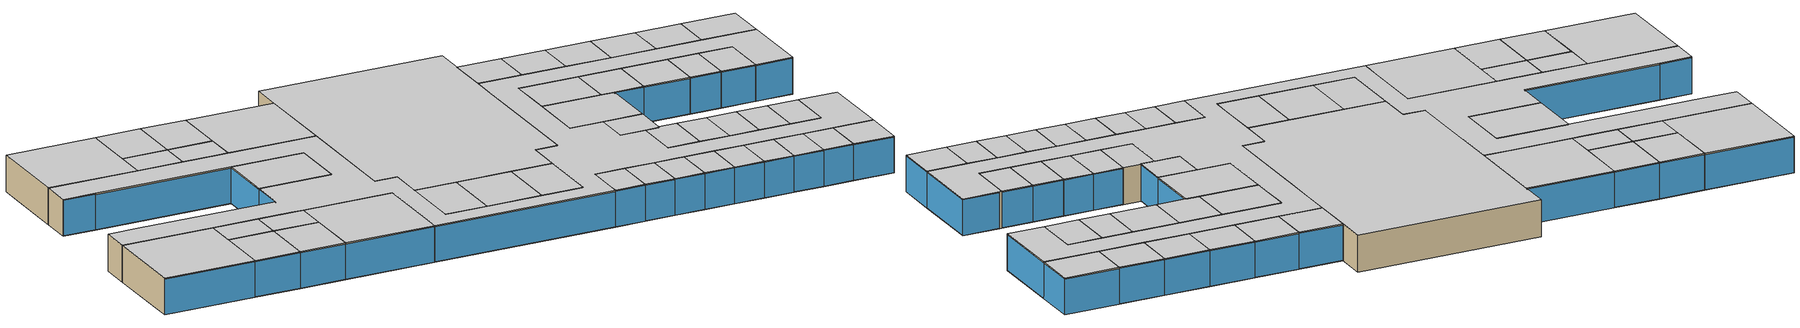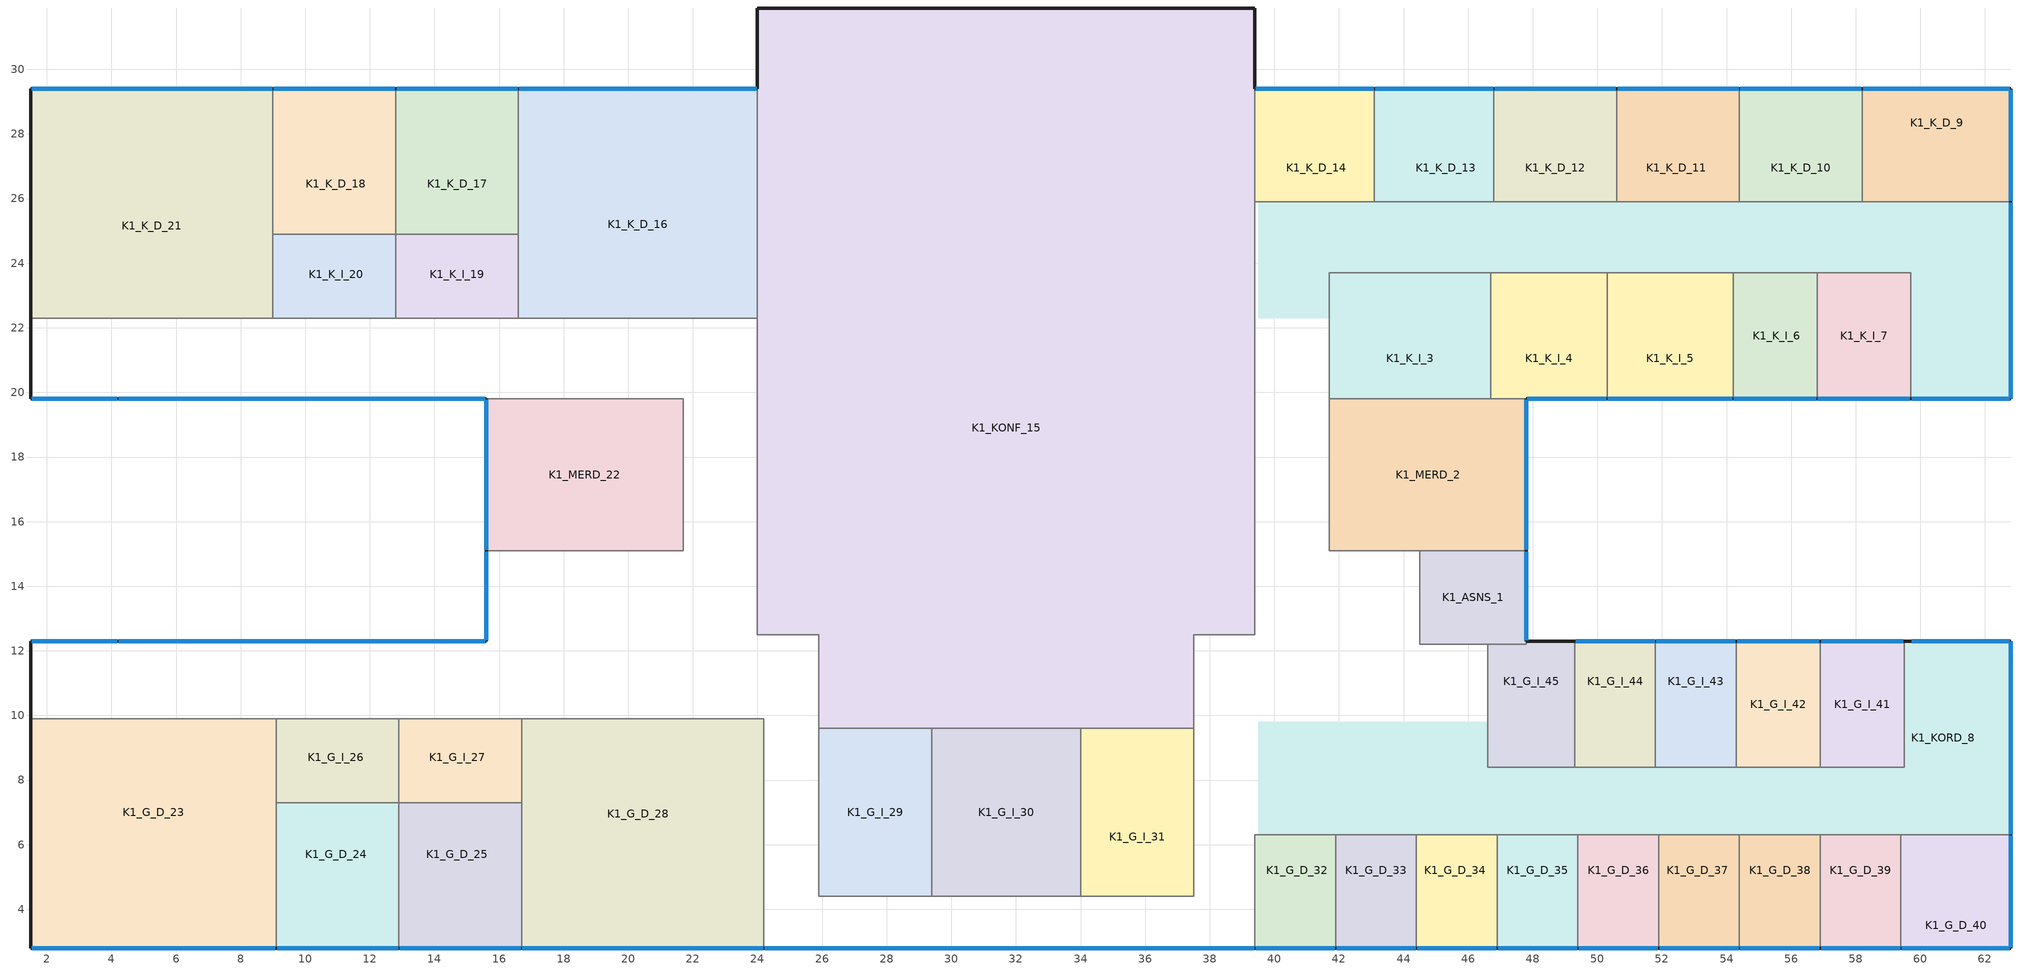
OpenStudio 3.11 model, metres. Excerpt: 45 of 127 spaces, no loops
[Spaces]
K1_K_I_5
 floor to KZ_K_D_14: 54.2,23.7 54.2,22.3 50.3,22.3 50.3,23.7 z6
 floor to KZ_KORD_23: 54.2,22.3 54.2,19.8 50.3,19.8 50.3,22.3 z6
 wall outside: 50.3,19.8 54.2,19.8 z6:9
 wall to K1_K_I_4: 50.3,23.7 50.3,19.8 z6:9
 wall to K1_KORD_8: 54.2,23.7 50.3,23.7 z6:9
 wall to K1_K_I_6: 54.2,19.8 54.2,23.7 z6:9
 window (penc_std_4mm): 50.33,19.8 54.17,19.8 z6.03:8.91
 ceiling to K2_K_I_5: 54.2,19.8 54.2,23.7 50.3,23.7 50.3,19.8 z9
K1_KORD_8
 floor to KZ_K_D_13: 46.8,25.9 46.8,23.7 43.8,23.7 43.8,25.9 z6
 floor to KZ_K_D_14: 54.3,25.9 54.3,23.7 46.8,23.7 46.8,25.9 z6
 floor to KZ_K_D_12: 43.8,25.9 43.8,23.7 41.7,23.7 41.7,22.3 39.5,22.3 39.5,25.9 z6
 floor to KZ_G_D_21: 46.6,9.8 46.6,8.4 46.8,8.4 46.8,6.3 39.5,6.3 39.5,9.8 z6
 floor to KZ_G_D_20: 54.3,8.4 54.3,6.3 46.8,6.3 46.8,8.4 z6
 floor to KZ_KD_D_15: 61.9,25.9 61.9,19.8 59.7,19.8 59.7,23.7 54.3,23.7 54.3,25.9 z6
 floor to KZ_GD_D_19: 61.9,12.3 61.9,6.3 54.3,6.3 54.3,8.4 59.5,8.4 59.5,12.3 z6
 floor ground (zemn_betonrme): 62.8,25.9 62.8,19.8 61.9,19.8 61.9,25.9 z6; 62.8,12.3 62.8,6.3 61.9,6.3 61.9,12.3 z6
 wall outside: 15.6,15.1 15.6,12.3 4.2,12.3 1.5,12.3 1.5,9.9 / 1.5,22.3 1.5,19.8 4.2,19.8 15.6,19.8 / 59.7,19.8 62.8,19.8 62.8,25.9 / 62.8,6.3 62.8,12.3 59.7,12.3 59.5,12.3 / 24.2,2.8 39.4,2.8 z6:9
 wall to K1_G_D_28: 16.7,9.9 24.2,9.9 24.2,4.4 24.2,3.6 24.2,2.8 z6:9
 wall to K1_G_I_27: 12.9,9.9 15.7,9.9 16.7,9.9 z6:9
 wall to K1_G_I_26: 9.1,9.9 12.9,9.9 z6:9
 wall to K1_G_D_23: 1.5,9.9 9.1,9.9 z6:9
 wall to K1_MERD_22: 15.6,19.8 21.7,19.8 21.7,15.1 15.7,15.1 15.6,15.1 z6:9
 wall to K1_K_D_21: 9,22.3 1.5,22.3 z6:9
 wall to K1_K_I_20: 12.8,22.3 9,22.3 z6:9
 wall to K1_K_I_19: 16.6,22.3 15.6,22.3 12.8,22.3 z6:9
 wall to K1_K_D_16: 24,22.3 21.7,22.3 16.6,22.3 z6:9
 wall to K1_KONF_15: 25.9,9.6 25.9,12.5 24.2,12.5 24,12.5 24,15 24,15.1 24,22.3 / 39.4,25.9 39.4,23.5 39.4,21.3 39.4,12.5 37.5,12.5 37.5,10.1 37.5,9.6 z6:9
 wall to K1_G_I_29: 29.4,4.4 25.9,4.4 25.9,9.6 z6:9
 wall to K1_G_I_30: 34,4.4 29.4,4.4 z6:9
 wall to K1_G_I_31: 37.5,9.6 37.5,6.3 37.5,4.4 34,4.4 z6:9
 wall to K1_K_D_14: 43.1,25.9 41.7,25.9 39.4,25.9 z6:9
 wall to K1_K_D_13: 46.8,25.9 43.1,25.9 z6:9
 wall to K1_K_D_12: 50.6,25.9 46.8,25.9 z6:9
 wall to K1_K_D_11: 54.4,25.9 50.6,25.9 z6:9
 wall to K1_K_D_10: 58.2,25.9 54.4,25.9 z6:9
 wall to K1_K_D_9: 62.8,25.9 58.2,25.9 z6:9
 wall to K1_K_I_7: 56.8,23.7 59.7,23.7 59.7,19.8 z6:9
 wall to K1_K_I_6: 54.2,23.7 56.8,23.7 z6:9
 wall to K1_K_I_4: 46.7,23.7 50.3,23.7 z6:9
 wall to K1_K_I_3: 41.7,19.8 41.7,21.3 41.7,23.5 41.7,23.7 46.7,23.7 z6:9
 wall to K1_MERD_2: 44.5,15.1 41.7,15.1 41.7,19.8 z6:9
 wall to K1_ASNS_1: 46.6,12.2 46.2,12.2 44.5,12.2 44.5,15.1 z6:9
 wall to K1_G_I_45: 49.3,8.4 46.6,8.4 46.6,12.2 z6:9
 wall to K1_G_I_44: 51.8,8.4 49.3,8.4 z6:9
 wall to K1_G_I_43: 54.3,8.4 51.8,8.4 z6:9
 wall to K1_G_I_42: 56.9,8.4 54.3,8.4 z6:9
 wall to K1_G_I_41: 59.5,12.3 59.5,8.4 56.9,8.4 z6:9
 wall to K1_G_D_40: 59.4,6.3 62.8,6.3 z6:9
 wall to K1_G_D_39: 56.9,6.3 59.4,6.3 z6:9
 wall to K1_G_D_38: 54.4,6.3 56.9,6.3 z6:9
 wall to K1_G_D_37: 51.9,6.3 54.4,6.3 z6:9
 wall to K1_G_D_36: 49.4,6.3 51.9,6.3 z6:9
 wall to K1_G_D_35: 46.9,6.3 49.4,6.3 z6:9
 wall to K1_G_D_34: 44.4,6.3 46.2,6.3 46.9,6.3 z6:9
 wall to K1_G_D_33: 41.9,6.3 44.4,6.3 z6:9
 wall to K1_G_D_32: 39.4,2.8 39.4,3.6 39.4,6.3 41.9,6.3 z6:9
 window (penc_std_4mm): 4.17,12.3 1.53,12.3 / 15.6,15.07 15.6,12.33 / 1.53,19.8 4.17,19.8 z6.03:8.93; 15.57,12.3 4.23,12.3 / 4.23,19.8 15.57,19.8 z6.03:8.89; 62.8,19.83 62.8,25.87 / 62.8,6.33 62.8,12.27 z6.03:8.9; 59.73,19.8 62.77,19.8 / 62.77,12.3 59.73,12.3 z6.03:8.92; 24.23,2.8 39.37,2.8 z6.03:8.88
 ceiling to K2_KORD_8: 39.4,2.8 39.4,3.6 39.4,6.3 41.9,6.3 44.4,6.3 46.2,6.3 46.9,6.3 49.4,6.3 51.9,6.3 54.4,6.3 56.9,6.3 59.4,6.3 62.8,6.3 62.8,12.3 59.7,12.3 59.5,12.3 59.5,8.4 56.9,8.4 54.3,8.4 51.8,8.4 49.3,8.4 46.6,8.4 46.6,12.2 46.2,12.2 44.5,12.2 44.5,15.1 41.7,15.1 41.7,19.8 41.7,21.3 41.7,23.5 41.7,23.7 46.7,23.7 50.3,23.7 54.2,23.7 56.8,23.7 59.7,23.7 59.7,19.8 62.8,19.8 62.8,25.9 58.2,25.9 54.4,25.9 50.6,25.9 46.8,25.9 43.1,25.9 41.7,25.9 39.4,25.9 39.4,23.5 39.4,21.3 39.4,12.5 37.5,12.5 37.5,10.1 37.5,9.6 37.5,6.3 37.5,4.4 34,4.4 29.4,4.4 25.9,4.4 25.9,9.6 25.9,12.5 24.2,12.5 24,12.5 24,15 24,15.1 24,22.3 21.7,22.3 16.6,22.3 15.6,22.3 12.8,22.3 9,22.3 1.5,22.3 1.5,19.8 4.2,19.8 15.6,19.8 21.7,19.8 21.7,15.1 15.7,15.1 15.6,15.1 15.6,12.3 4.2,12.3 1.5,12.3 1.5,9.9 9.1,9.9 12.9,9.9 15.7,9.9 16.7,9.9 24.2,9.9 24.2,4.4 24.2,3.6 24.2,2.8 z9
K1_G_I_44
 floor to KZ_G_D_20: 51.8,9.8 51.8,8.4 49.3,8.4 49.3,9.8 z6
 floor to KZ_KORD_23: 51.8,12.3 51.8,9.8 49.3,9.8 49.3,12.3 z6
 wall outside: 51.8,12.3 49.3,12.3 z6:9
 wall to K1_G_I_45: 49.3,12.3 49.3,8.4 z6:9
 wall to K1_G_I_43: 51.8,8.4 51.8,12.3 z6:9
 window (penc_std_4mm): 51.77,12.3 49.33,12.3 z6.03:8.93
 ceiling to K2_G_I_44: 51.8,8.4 51.8,12.3 49.3,12.3 49.3,8.4 z9
K1_G_D_38
 floor to KZ_GD_D_19: 56.9,6.3 56.9,4.1 54.4,4.1 54.4,6.3 z6
 floor ground (zemn_betonrme): 56.9,4.1 56.9,2.8 54.4,2.8 54.4,4.1 z6
 wall outside: 54.4,2.8 56.9,2.8 z6:9
 wall to K1_G_D_37: 54.4,6.3 54.4,2.8 z6:9
 wall to K1_G_D_39: 56.9,2.8 56.9,6.3 z6:9
 window (penc_std_4mm): 54.43,2.8 56.87,2.8 z6.03:8.93
 ceiling to K2_G_D_38: 56.9,2.8 56.9,6.3 54.4,6.3 54.4,2.8 z9
K1_G_I_30
 floor to KZ_G_D_22: 29.4,9.6 34,8.08 34,4.4 29.4,4.4 z6; 34,9.6 34,8.08 29.4,9.6 z6
 wall to K1_G_I_31: 34,4.4 34,9.6 z6:9
 wall to K1_G_I_29: 29.4,9.6 29.4,4.4 z6:9
 wall to K1_KONF_15: 34,9.6 29.4,9.6 z6:9
 ceiling to K2_G_I_30: 34,4.4 34,9.6 29.4,9.6 29.4,4.4 z9
K1_G_I_42
 floor to KZ_GD_D_19: 56.9,12.3 56.9,8.4 54.3,8.4 54.3,12.3 z6
 wall outside: 56.9,12.3 54.3,12.3 z6:9
 wall to K1_G_I_43: 54.3,12.3 54.3,8.4 z6:9
 wall to K1_G_I_41: 56.9,8.4 56.9,12.3 z6:9
 window (penc_std_4mm): 56.87,12.3 54.33,12.3 z6.03:8.93
 ceiling to K2_G_I_42: 56.9,8.4 56.9,12.3 54.3,12.3 54.3,8.4 z9
K1_K_D_10
 floor to KZ_KD_D_15: 58.2,28 58.2,25.9 54.4,25.9 54.4,28 z6
 floor ground (zemn_betonrme): 58.2,29.4 58.2,28 54.4,28 54.4,29.4 z6
 wall outside: 58.2,29.4 54.4,29.4 z6:9
 wall to K1_K_D_9: 58.2,25.9 58.2,29.4 z6:9
 wall to K1_K_D_11: 54.4,29.4 54.4,25.9 z6:9
 window (penc_std_4mm): 58.17,29.4 54.43,29.4 z6.03:8.91
 ceiling to K2_K_D_10: 58.2,25.9 58.2,29.4 54.4,29.4 54.4,25.9 z9
K1_G_I_29
 floor to KZ_G_D_22: 29.4,9.6 29.4,4.4 25.9,4.4 25.9,9.6 z6
 wall to K1_KONF_15: 29.4,9.6 25.9,9.6 z6:9
 ceiling to K2_G_I_29: 29.4,4.4 29.4,9.6 25.9,9.6 25.9,4.4 z9
K1_MERD_22
 floor to KZ_B_I_6: 21.7,19.8 21.7,15.1 15.6,15.1 15.6,19.8 z6
 wall outside: 15.6,19.8 15.6,15.1 z6:9
 window (penc_std_4mm): 15.6,19.77 15.6,15.13 z6.03:8.91
 ceiling to K2_MERD_22: 21.7,15.1 21.7,19.8 15.6,19.8 15.6,15.1 z9
K1_G_D_40
 floor to KZ_GD_D_19: 61.9,6.3 61.9,4.1 59.4,4.1 59.4,6.3 z6
 floor ground (zemn_betonrme): 62.8,6.3 62.8,2.8 59.4,2.8 59.4,4.1 61.9,4.1 61.9,6.3 z6
 wall outside: 59.4,2.8 62.8,2.8 62.8,6.3 z6:9
 wall to K1_G_D_39: 59.4,6.3 59.4,2.8 z6:9
 window (penc_std_4mm): 62.8,2.83 62.8,6.27 / 59.43,2.8 62.77,2.8 z6.03:8.92
 ceiling to K2_G_D_40: 62.8,2.8 62.8,6.3 59.4,6.3 59.4,2.8 z9
K1_G_I_31
 floor to KZ_G_D_22: 34,8.08 37.5,6.93 37.5,4.4 34,4.4 z6; 37.5,9.6 37.5,6.93 34,8.08 34,9.6 z6
 wall to K1_KONF_15: 37.5,9.6 34,9.6 z6:9
 ceiling to K2_G_I_31: 37.5,4.4 37.5,9.6 34,9.6 34,4.4 z9
K1_K_I_3
 floor to KZ_K_D_13: 46.7,23.7 46.7,22.3 43.8,22.3 43.8,23.7 z6
 floor to KZ_K_D_12: 43.8,23.7 43.8,22.3 41.7,22.3 41.7,23.7 z6
 floor to KZ_KORD_23: 46.7,22.3 46.7,19.8 41.7,19.8 41.7,22.3 z6
 wall to K1_K_I_4: 46.7,19.8 46.7,23.7 z6:9
 wall to K1_MERD_2: 41.7,19.8 46.7,19.8 z6:9
 ceiling to K2_K_I_3: 46.7,19.8 46.7,23.7 41.7,23.7 41.7,19.8 z9
K1_K_D_21
 floor to KZ_KB_D_1: 9,28 9,22.3 1.5,22.3 1.5,28 z6
 floor ground (zemn_betonrme): 9,29.4 9,28 1.5,28 1.5,29.4 z6
 wall outside: 9,29.4 1.5,29.4 1.5,22.3 z6:9
 wall to K1_K_D_18: 9,24.9 9,29.4 z6:9
 wall to K1_K_I_20: 9,22.3 9,24.9 z6:9
 window (penc_std_4mm): 8.97,29.4 1.53,29.4 z6.03:8.89
 ceiling to K2_K_D_21: 9,22.3 9,29.4 1.5,29.4 1.5,22.3 z9
K1_K_D_11
 floor to KZ_K_D_14: 54.3,28 54.3,25.9 50.6,25.9 50.6,28 z6
 floor to KZ_KD_D_15: 54.4,28 54.4,25.9 54.3,25.9 54.3,28 z6
 floor ground (zemn_betonrme): 54.4,29.4 54.4,28 50.6,28 50.6,29.4 z6
 wall outside: 54.4,29.4 50.6,29.4 z6:9
 wall to K1_K_D_12: 50.6,29.4 50.6,25.9 z6:9
 window (penc_std_4mm): 54.37,29.4 50.63,29.4 z6.03:8.91
 ceiling to K2_K_D_11: 54.4,25.9 54.4,29.4 50.6,29.4 50.6,25.9 z9
K1_G_D_25
 floor to KZ_G_D_9: 16.5,7.3 16.5,4.1 12.9,4.1 12.9,7.3 z6
 floor to KZ_G_D_11: 16.7,7.3 16.7,4.1 16.5,4.1 16.5,7.3 z6
 floor ground (zemn_betonrme): 16.7,4.1 16.7,2.8 12.9,2.8 12.9,4.1 z6
 wall outside: 12.9,2.8 16.7,2.8 z6:9
 wall to K1_G_D_24: 12.9,7.3 12.9,2.8 z6:9
 wall to K1_G_I_27: 16.7,7.3 12.9,7.3 z6:9
 wall to K1_G_D_28: 16.7,2.8 16.7,7.3 z6:9
 window (penc_std_4mm): 12.93,2.8 16.67,2.8 z6.03:8.91
 ceiling to K2_G_D_25: 16.7,2.8 16.7,7.3 12.9,7.3 12.9,2.8 z9
K1_K_D_18
 floor to KZ_K_D_2: 12.8,28 12.8,24.9 9.1,24.9 9.1,28 z6
 floor to KZ_KB_D_1: 9.1,28 9.1,24.9 9,24.9 9,28 z6
 floor ground (zemn_betonrme): 12.8,29.4 12.8,28 9,28 9,29.4 z6
 wall outside: 12.8,29.4 9,29.4 z6:9
 wall to K1_K_D_17: 12.8,24.9 12.8,29.4 z6:9
 wall to K1_K_I_20: 9,24.9 12.8,24.9 z6:9
 window (penc_std_4mm): 12.77,29.4 9.03,29.4 z6.03:8.91
 ceiling to K2_K_D_18: 12.8,24.9 12.8,29.4 9,29.4 9,24.9 z9
K1_K_I_6
 floor to KZ_K_D_14: 54.3,23.7 54.3,22.3 54.2,22.3 54.2,23.7 z6
 floor to KZ_KD_D_15: 56.8,23.7 56.8,19.8 54.3,19.8 54.3,23.7 z6
 floor to KZ_KORD_23: 54.3,22.3 54.3,19.8 54.2,19.8 54.2,22.3 z6
 wall outside: 54.2,19.8 56.8,19.8 z6:9
 wall to K1_K_I_7: 56.8,19.8 56.8,23.7 z6:9
 window (penc_std_4mm): 54.23,19.8 56.77,19.8 z6.03:8.93
 ceiling to K2_K_I_6: 56.8,19.8 56.8,23.7 54.2,23.7 54.2,19.8 z9
K1_K_D_16
 floor to KZ_K_D_3: 24,28 24,22.4 16.6,22.4 16.6,28 z6
 floor ground (zemn_betonrme): 24,29.4 24,28 16.6,28 16.6,29.4 z6
 floor to KZ_KORD_23: 24,22.4 24,22.3 16.6,22.3 16.6,22.4 z6
 wall outside: 24,29.4 16.6,29.4 z6:9
 wall to K1_K_I_19: 16.6,24.9 16.6,22.3 z6:9
 wall to K1_K_D_17: 16.6,29.4 16.6,24.9 z6:9
 wall to K1_KONF_15: 24,22.3 24,29.4 z6:9
 window (penc_std_4mm): 23.97,29.4 16.63,29.4 z6.03:8.9
 ceiling to K2_K_D_16: 24,22.3 24,29.4 16.6,29.4 16.6,22.3 z9
K1_K_I_7
 floor to KZ_KD_D_15: 59.7,23.7 59.7,19.8 56.8,19.8 56.8,23.7 z6
 wall outside: 56.8,19.8 59.7,19.8 z6:9
 window (penc_std_4mm): 56.83,19.8 59.67,19.8 z6.03:8.93
 ceiling to K2_K_I_7: 59.7,19.8 59.7,23.7 56.8,23.7 56.8,19.8 z9
K1_K_I_19
 floor to KZ_K_D_2: 16.6,24.9 16.6,22.4 12.8,22.4 12.8,24.9 z6
 floor to KZ_KORD_23: 16.6,22.4 16.6,22.3 12.8,22.3 12.8,22.4 z6
 wall to K1_K_I_20: 12.8,24.9 12.8,22.3 z6:9
 wall to K1_K_D_17: 16.6,24.9 12.8,24.9 z6:9
 ceiling to K2_K_I_19: 16.6,22.3 16.6,24.9 12.8,24.9 12.8,22.3 z9
K1_K_D_14
 floor to KZ_K_D_12: 43.1,28 43.1,25.9 39.5,25.9 39.5,28 z6
 floor to KZ_KORD_23: 39.5,28 39.5,25.9 39.4,25.9 39.4,28 z6
 floor ground (zemn_betonrme): 43.1,29.4 43.1,28 39.4,28 39.4,29.4 z6
 wall outside: 43.1,29.4 39.4,29.4 z6:9
 wall to K1_K_D_13: 43.1,25.9 43.1,29.4 z6:9
 wall to K1_KONF_15: 39.4,29.4 39.4,25.9 z6:9
 window (penc_std_4mm): 43.07,29.4 39.43,29.4 z6.03:8.92
 ceiling to K2_K_D_14: 43.1,25.9 43.1,29.4 39.4,29.4 39.4,25.9 z9
K1_K_D_13
 floor to KZ_K_D_13: 46.8,28 46.8,25.9 43.8,25.9 43.8,28 z6
 floor to KZ_K_D_12: 43.8,28 43.8,25.9 43.1,25.9 43.1,28 z6
 floor ground (zemn_betonrme): 46.8,29.4 46.8,28 43.1,28 43.1,29.4 z6
 wall outside: 46.8,29.4 43.1,29.4 z6:9
 wall to K1_K_D_12: 46.8,25.9 46.8,29.4 z6:9
 window (penc_std_4mm): 46.77,29.4 43.13,29.4 z6.03:8.92
 ceiling to K2_K_D_13: 46.8,25.9 46.8,29.4 43.1,29.4 43.1,25.9 z9
K1_K_D_12
 floor to KZ_K_D_14: 50.6,28 50.6,25.9 46.8,25.9 46.8,28 z6
 floor ground (zemn_betonrme): 50.6,29.4 50.6,28 46.8,28 46.8,29.4 z6
 wall outside: 50.6,29.4 46.8,29.4 z6:9
 window (penc_std_4mm): 50.57,29.4 46.83,29.4 z6.03:8.91
 ceiling to K2_K_D_12: 50.6,25.9 50.6,29.4 46.8,29.4 46.8,25.9 z9
K1_K_D_9
 floor to KZ_KD_D_15: 61.9,28 61.9,25.9 58.2,25.9 58.2,28 z6
 floor ground (zemn_betonrme): 62.8,29.4 62.8,25.9 61.9,25.9 61.9,28 58.2,28 58.2,29.4 z6
 wall outside: 62.8,25.9 62.8,29.4 58.2,29.4 z6:9
 window (penc_std_4mm): 62.8,25.93 62.8,29.37 z6.03:8.92; 62.77,29.4 58.23,29.4 z6.03:8.91
 ceiling to K2_K_D_9: 62.8,25.9 62.8,29.4 58.2,29.4 58.2,25.9 z9
K1_ASNS_1
 floor to KZ_ASN_18: 47.8,15.1 47.8,12.2 44.5,12.2 44.5,15.1 z6
 wall outside: 47.8,12.3 47.8,15.1 z6:9
 wall to K1_G_I_45: 46.6,12.2 47.8,12.2 47.8,12.3 z6:9
 wall to K1_MERD_2: 47.8,15.1 44.5,15.1 z6:9
 window (penc_std_4mm): 47.8,12.33 47.8,15.07 z6.03:8.93
 ceiling to K2_ASNS_1: 47.8,12.2 47.8,15.1 44.5,15.1 44.5,12.2 z9
K1_G_I_27
 floor to KZ_G_I_10: 16.5,9.8 16.5,7.6 12.9,7.6 12.9,9.8 z6
 floor to KZ_G_D_9: 16.5,7.6 16.5,7.3 12.9,7.3 12.9,7.6 z6
 floor to KZ_G_D_11: 16.7,9.8 16.7,7.3 16.5,7.3 16.5,9.8 z6
 floor to KZ_KORD_23: 16.7,9.9 16.7,9.8 12.9,9.8 12.9,9.9 z6
 wall to K1_G_I_26: 12.9,9.9 12.9,7.3 z6:9
 wall to K1_G_D_28: 16.7,7.3 16.7,9.9 z6:9
 ceiling to K2_G_I_27: 16.7,7.3 16.7,9.9 12.9,9.9 12.9,7.3 z9
K1_K_D_17
 floor to KZ_K_D_2: 16.6,28 16.6,24.9 12.8,24.9 12.8,28 z6
 floor ground (zemn_betonrme): 16.6,29.4 16.6,28 12.8,28 12.8,29.4 z6
 wall outside: 16.6,29.4 12.8,29.4 z6:9
 window (penc_std_4mm): 16.57,29.4 12.83,29.4 z6.03:8.91
 ceiling to K2_K_D_17: 16.6,24.9 16.6,29.4 12.8,29.4 12.8,24.9 z9
K1_K_I_20
 floor to KZ_K_D_2: 12.8,24.9 12.8,22.4 9.1,22.4 9.1,24.9 z6
 floor to KZ_KB_D_1: 9.1,24.9 9.1,22.3 9,22.3 9,24.9 z6
 floor to KZ_KORD_23: 12.8,22.4 12.8,22.3 9.1,22.3 9.1,22.4 z6
 ceiling to K2_K_I_20: 12.8,22.3 12.8,24.9 9,24.9 9,22.3 z9
K1_G_D_39
 floor to KZ_GD_D_19: 59.4,6.3 59.4,4.1 56.9,4.1 56.9,6.3 z6
 floor ground (zemn_betonrme): 59.4,4.1 59.4,2.8 56.9,2.8 56.9,4.1 z6
 wall outside: 56.9,2.8 59.4,2.8 z6:9
 window (penc_std_4mm): 56.93,2.8 59.37,2.8 z6.03:8.93
 ceiling to K2_G_D_39: 59.4,2.8 59.4,6.3 56.9,6.3 56.9,2.8 z9
K1_KONF_15
 floor to KZ_G_D_22: 37.5,9.76 37.5,9.6 29.4,9.6 z6; 37.5,9.8 37.5,9.76 29.4,9.6 25.9,9.6 25.9,9.8 z6
 floor to KZ_KORD_23: 39.4,28 39.4,12.5 37.5,12.5 37.5,9.8 25.9,9.8 25.9,12.5 24,12.5 24,28 z6
 floor ground (zemn_betonrme): 39.4,31.9 39.4,28 24,28 24,31.9 z6
 wall outside: 39.4,29.4 39.4,31.9 24,31.9 24,29.4 z6:9
 ceiling to K2_KONF_15: 37.5,9.6 37.5,12.5 39.4,12.5 39.4,31.9 24,31.9 24,12.5 25.9,12.5 25.9,9.6 z9
K1_K_I_4
 floor to KZ_K_D_13: 46.8,23.7 46.8,22.3 46.7,22.3 46.7,23.7 z6
 floor to KZ_K_D_14: 50.3,23.7 50.3,22.3 46.8,22.3 46.8,23.7 z6
 floor to KZ_KORD_23: 50.3,22.3 50.3,19.8 46.7,19.8 46.7,22.3 z6
 wall outside: 47.8,19.8 50.3,19.8 z6:9
 wall to K1_MERD_2: 46.7,19.8 47.8,19.8 z6:9
 window (penc_std_4mm): 47.83,19.8 50.27,19.8 z6.03:8.93
 ceiling to K2_K_I_4: 50.3,19.8 50.3,23.7 46.7,23.7 46.7,19.8 z9
K1_G_D_35
 floor to KZ_G_D_20: 49.4,6.3 49.4,4.1 46.9,4.1 46.9,6.3 z6
 floor ground (zemn_betonrme): 49.4,4.1 49.4,2.8 46.9,2.8 46.9,4.1 z6
 wall outside: 46.9,2.8 49.4,2.8 z6:9
 wall to K1_G_D_34: 46.9,6.3 46.9,2.8 z6:9
 wall to K1_G_D_36: 49.4,2.8 49.4,6.3 z6:9
 window (penc_std_4mm): 46.93,2.8 49.37,2.8 z6.03:8.93
 ceiling to K2_G_D_35: 49.4,2.8 49.4,6.3 46.9,6.3 46.9,2.8 z9
K1_G_I_26
 floor to KZ_G_I_10: 12.9,9.8 12.9,7.6 12.8,7.6 12.8,9.8 z6
 floor to KZ_G_D_9: 12.9,7.6 12.9,7.3 12.8,7.3 12.8,7.6 z6
 floor to KZ_G_I_8: 12.8,9.8 12.8,7.6 9.1,7.6 9.1,9.8 z6
 floor to KZ_KORD_23: 12.9,9.9 12.9,9.8 9.1,9.8 9.1,9.9 z6
 floor to KZ_G_D_7: 12.8,7.6 12.8,7.3 9.1,7.3 9.1,7.6 z6
 wall to K1_G_D_23: 9.1,9.9 9.1,7.3 z6:9
 wall to K1_G_D_24: 9.1,7.3 12.9,7.3 z6:9
 ceiling to K2_G_I_26: 12.9,7.3 12.9,9.9 9.1,9.9 9.1,7.3 z9
K1_MERD_2
 floor to KZ_MERD_17: 47.8,19.8 47.8,15.1 41.7,15.1 41.7,19.8 z6
 wall outside: 47.8,15.1 47.8,19.8 z6:9
 window (penc_std_4mm): 47.8,15.13 47.8,19.77 z6.03:8.91
 ceiling to K2_MERD_2: 47.8,15.1 47.8,19.8 41.7,19.8 41.7,15.1 z9
K1_G_I_45
 floor to KZ_G_D_21: 46.8,9.8 46.8,8.4 46.6,8.4 46.6,9.8 z6
 floor to KZ_G_D_20: 49.3,9.8 49.3,8.4 46.8,8.4 46.8,9.8 z6
 floor to KZ_KORD_23: 49.3,12.3 49.3,9.8 46.6,9.8 46.6,12.2 47.8,12.2 47.8,12.3 z6
 wall outside: 49.3,12.3 47.8,12.3 z6:9
 ceiling to K2_G_I_45: 49.3,8.4 49.3,12.3 47.8,12.3 47.8,12.2 46.6,12.2 46.6,8.4 z9
K1_G_D_23
 floor to KZ_GB_D_5: 9.1,9.9 9.1,4.1 1.5,4.1 1.5,9.9 z6
 floor ground (zemn_betonrme): 9.1,4.1 9.1,2.8 1.5,2.8 1.5,4.1 z6
 wall outside: 1.5,9.9 1.5,2.8 9.1,2.8 z6:9
 wall to K1_G_D_24: 9.1,2.8 9.1,7.3 z6:9
 window (penc_std_4mm): 1.53,2.8 9.07,2.8 z6.03:8.89
 ceiling to K2_G_D_23: 9.1,2.8 9.1,9.9 1.5,9.9 1.5,2.8 z9
K1_G_D_32
 floor to KZ_G_D_21: 41.9,6.3 41.9,4.1 39.5,4.1 39.5,6.3 z6
 floor to KZ_G_D_22: 39.5,6.3 39.5,4.1 39.4,4.1 39.4,6.3 z6
 floor ground (zemn_betonrme): 41.9,4.1 41.9,2.8 39.4,2.8 39.4,4.1 z6
 wall outside: 39.4,2.8 41.9,2.8 z6:9
 wall to K1_G_D_33: 41.9,2.8 41.9,6.3 z6:9
 window (penc_std_4mm): 39.43,2.8 41.87,2.8 z6.03:8.93
 ceiling to K2_G_D_32: 41.9,2.8 41.9,6.3 39.4,6.3 39.4,2.8 z9
K1_G_I_43
 floor to KZ_G_D_20: 54.3,9.8 54.3,8.4 51.8,8.4 51.8,9.8 z6
 floor to KZ_KORD_23: 54.3,12.3 54.3,9.8 51.8,9.8 51.8,12.3 z6
 wall outside: 54.3,12.3 51.8,12.3 z6:9
 window (penc_std_4mm): 54.27,12.3 51.83,12.3 z6.03:8.93
 ceiling to K2_G_I_43: 54.3,8.4 54.3,12.3 51.8,12.3 51.8,8.4 z9
K1_G_D_36
 floor to KZ_G_D_20: 51.9,6.3 51.9,4.1 49.4,4.1 49.4,6.3 z6
 floor ground (zemn_betonrme): 51.9,4.1 51.9,2.8 49.4,2.8 49.4,4.1 z6
 wall outside: 49.4,2.8 51.9,2.8 z6:9
 wall to K1_G_D_37: 51.9,2.8 51.9,6.3 z6:9
 window (penc_std_4mm): 49.43,2.8 51.87,2.8 z6.03:8.93
 ceiling to K2_G_D_36: 51.9,2.8 51.9,6.3 49.4,6.3 49.4,2.8 z9
K1_G_I_41
 floor to KZ_GD_D_19: 59.5,12.3 59.5,8.4 56.9,8.4 56.9,12.3 z6
 wall outside: 59.5,12.3 56.9,12.3 z6:9
 window (penc_std_4mm): 59.47,12.3 56.93,12.3 z6.03:8.93
 ceiling to K2_G_I_41: 59.5,8.4 59.5,12.3 56.9,12.3 56.9,8.4 z9
K1_G_D_34
 floor to KZ_G_D_21: 46.8,6.3 46.8,4.1 44.4,4.1 44.4,6.3 z6
 floor to KZ_G_D_20: 46.9,6.3 46.9,4.1 46.8,4.1 46.8,6.3 z6
 floor ground (zemn_betonrme): 46.9,4.1 46.9,2.8 44.4,2.8 44.4,4.1 z6
 wall outside: 44.4,2.8 46.9,2.8 z6:9
 wall to K1_G_D_33: 44.4,6.3 44.4,2.8 z6:9
 window (penc_std_4mm): 44.43,2.8 46.87,2.8 z6.03:8.93
 ceiling to K2_G_D_34: 46.9,2.8 46.9,6.3 44.4,6.3 44.4,2.8 z9
K1_G_D_24
 floor to KZ_G_D_9: 12.9,7.3 12.9,4.1 12.8,4.1 12.8,7.3 z6
 floor to KZ_G_D_7: 12.8,7.3 12.8,4.1 9.1,4.1 9.1,7.3 z6
 floor ground (zemn_betonrme): 12.9,4.1 12.9,2.8 9.1,2.8 9.1,4.1 z6
 wall outside: 9.1,2.8 12.9,2.8 z6:9
 window (penc_std_4mm): 9.13,2.8 12.87,2.8 z6.03:8.91
 ceiling to K2_G_D_24: 12.9,2.8 12.9,7.3 9.1,7.3 9.1,2.8 z9
K1_G_D_28
 floor to KZ_G_D_11: 23.9,9.8 23.9,4.1 16.7,4.1 16.7,9.8 z6
 floor to KZ_G_D_22: 23.9,9.8 24.2,9.77 24.2,4.14 23.9,4.1 z6; 24.2,4.14 24.2,4.1 23.9,4.1 z6; 24.2,9.8 24.2,9.77 23.9,9.8 z6
 floor ground (zemn_betonrme): 24.2,4.1 24.2,2.8 16.7,2.8 16.7,4.1 z6
 floor to KZ_KORD_23: 24.2,9.9 24.2,9.8 16.7,9.8 16.7,9.9 z6
 wall outside: 16.7,2.8 24.2,2.8 z6:9
 window (penc_std_4mm): 16.73,2.8 24.17,2.8 z6.03:8.89
 ceiling to K2_G_D_28: 24.2,2.8 24.2,9.9 16.7,9.9 16.7,2.8 z9
K1_G_D_37
 floor to KZ_G_D_20: 54.3,6.3 54.3,4.1 51.9,4.1 51.9,6.3 z6
 floor to KZ_GD_D_19: 54.4,6.3 54.4,4.1 54.3,4.1 54.3,6.3 z6
 floor ground (zemn_betonrme): 54.4,4.1 54.4,2.8 51.9,2.8 51.9,4.1 z6
 wall outside: 51.9,2.8 54.4,2.8 z6:9
 window (penc_std_4mm): 51.93,2.8 54.37,2.8 z6.03:8.93
 ceiling to K2_G_D_37: 54.4,2.8 54.4,6.3 51.9,6.3 51.9,2.8 z9
K1_G_D_33
 floor to KZ_G_D_21: 44.4,6.3 44.4,4.1 41.9,4.1 41.9,6.3 z6
 floor ground (zemn_betonrme): 44.4,4.1 44.4,2.8 41.9,2.8 41.9,4.1 z6
 wall outside: 41.9,2.8 44.4,2.8 z6:9
 window (penc_std_4mm): 41.93,2.8 44.37,2.8 z6.03:8.93
 ceiling to K2_G_D_33: 44.4,2.8 44.4,6.3 41.9,6.3 41.9,2.8 z9
[Site]
Mugla: Latitude {deg}=37.1655; Longitude {deg}=37.1655; Time Zone {hr}=3; Elevation {m}=646; Keep Site Location Information=No
[ClimateZones]
Climate Zone Institution Name 1=ASHRAE; Climate Zone Document Name 1=ANSI/ASHRAE Standard 169; Climate Zone Document Year 1=2006; Climate Zone Institution Name 2=CEC; Climate Zone Document Name 2=California Climate Zone Descriptions; Climate Zone Document Year 2=1995
[Building]
Building 1: North Axis {deg}=-30.2498
[SizingPeriod:DesignDay] Barometric Pressure {Pa}=93801; Wind Speed {m/s}=2.5; Wind Direction {deg}=180; Rain Indicator=No; Snow Indicator=No; Day of Month=21; Month=7; Day Type=SummerDesignDay; Daylight Saving Time Indicator=No; Dry-Bulb Temperature Range Modifier Type=DefaultMultipliers; Solar Model Indicator=ASHRAETau2017; ASHRAE Clear Sky Optical Depth for Beam Irradiance=0.364; ASHRAE Clear Sky Optical Depth for Diffuse Irradiance=2.429
Name | Maximum Dry-Bulb Temperature {C} | Daily Dry-Bulb Temperature Range {deltaC} | Humidity Condition Type | Wetbulb or DewPoint at Maximum Dry-Bulb {C} | Enthalpy at Maximum Dry-Bulb {J/kg}
Mugla Ann Clg 1% Condns Enth=>MDB | 31.5 | 12.9 | Enthalpy | 23 | 64800
Mugla Ann Clg 1% Condns DP=>MDB | 25.8 | 12.9 | Dewpoint | 17.8
Mugla Ann Clg 1% Condns WB=>MDB | 31.6 | 13.2 | Wetbulb | 21.2
Mugla Ann Clg 1% Condns DB=>MWB | 35.6 | 14.2 | Wetbulb | 19.3
[Material]
Name | Roughness | Thickness {m} | Conductivity {W/m-K} | Density {kg/m3} | Specific Heat {J/kg-K} | Solar Absorptance
std_tugla | Rough | 0.19 | 0.1 | 800 | 840
cimento | MediumRough | 0.02 | 0.72 | 1600 | 840
boya(acikrenk) | Smooth | 0.003 | 0.15 | 1200 | 1000 | 0.3
grobeton | Rough | 0.1 | 1 | 1900 | 800
betonplak; tabliye beton | MediumSmooth | 0.15 | 1.7 | 2300 | 880
sap 6 cm | MediumSmooth | 0.06 | 1.1 | 1800 | 840
eps 5 cm | MediumSmooth | 0.05 | 0.039 | 16 | 1250
tas yunu 6 cm | Rough | 0.06 | 0.035 | 100 | 840
kiremit | Smooth | 0.02 | 1.1 | 1900 | 1400
ahsap karkas | Smooth | 0.05 | 0.12 | 500 | 1600
[Material:AirGap]
Material Air Gap 1: Thermal Resistance {m2-K/W}=0.13
[WindowMaterial:Glazing]
4mm cam: Optical Data Type=SpectralAverage; Thickness {m}=0.004; Solar Transmittance at Normal Incidence=0.806; Front Side Solar Reflectance at Normal Incidence=0.076; Back Side Solar Reflectance at Normal Incidence=0.076; Visible Transmittance at Normal Incidence=0.881; Front Side Visible Reflectance at Normal Incidence=0.079; Back Side Visible Reflectance at Normal Incidence=0.079
[WindowMaterial:Gas]
hava 12 mm: Gas Type=Air; Thickness {m}=0.012; Conductivity Coefficient A {W/m-K}=0.024286; Conductivity Coefficient B {W/m-K2}=7.6e-05; Viscosity Coefficient A {g/m-s}=1.713e-05; Specific Heat Coefficient A {J/kg-K}=1005; Molecular Weight=28.97
[Construction]
penc_std_4mm: 4mm cam, hava 12 mm, 4mm cam
zemn_betonrme: grobeton, betonplak, sap 6 cm
cati_kiremt: kiremit, ahsap karkas, Material Air Gap 1, tas yunu 6 cm, tabliye beton
duvr_std_eps: boya(acikrenk), cimento, std_tugla, eps 5 cm, cimento, boya(acikrenk)
ic_duvar: boya(acikrenk), cimento, std_tugla, cimento, boya(acikrenk)
cati_zemin: cimento, betonplak, cimento
[DefaultConstructionSet]
Default Construction Set 1: Default Exterior Surface Constructions=Default Surface Constructions 1; Default Interior Surface Constructions=Default Surface Constructions 2; Default Ground Contact Surface Constructions=Default Surface Constructions 3; Default Exterior SubSurface Constructions=Default Sub Surface Constructions 1; Default Interior SubSurface Constructions=Default Sub Surface Constructions 2
[DefaultSurfaceConstructions]
Name | Floor Construction | Wall Construction | Roof Ceiling Construction
Default Surface Constructions 1 | zemn_betonrme | duvr_std_eps | cati_kiremt
Default Surface Constructions 2 | cati_zemin | ic_duvar | cati_zemin
Default Surface Constructions 3
[DefaultSubSurfaceConstructions]
Name | Operable Window Construction
Default Sub Surface Constructions 1 | penc_std_4mm
Default Sub Surface Constructions 2
[Space] Building Story=birinci kat
Name | Space Type | Thermal Zone
K1_KORD_8 | kordr | TZ_koridor
K1_K_I_7; K1_K_I_4; K1_K_I_3; K1_G_D_36; K1_G_D_37; K1_G_D_38; K1_G_D_40; K1_K_D_14; K1_K_D_13; K1_K_D_12; K1_K_D_9; K1_G_I_45; K1_G_D_32; K1_G_I_44; K1_G_I_42; K1_G_D_34; K1_G_I_43; K1_K_I_5; K1_G_D_35; K1_K_D_10; K1_G_I_41; K1_K_D_11; K1_K_I_6; K1_G_D_33; K1_G_D_39 | ofis | TZ_oda
K1_G_I_30 | mecoda
K1_G_I_29; K1_G_I_31 | wc | TZ_WC
K1_G_D_28; K1_G_I_26; K1_G_D_25; K1_K_D_18; K1_K_D_21; K1_K_I_20; K1_G_D_24; K1_G_D_23; K1_K_D_17; K1_K_I_19; K1_K_D_16; K1_G_I_27 | atolye | TZ_atolye
K1_MERD_22; K1_MERD_2 | merdvn | TZ_merdvn
K1_KONF_15 | konf_salon | TZ_konfsalon
K1_ASNS_1 | asnsr | TZ_asnsr
[BuildingStory]
birinci kat: Nominal Z Coordinate {m}=6; Nominal Floor to Floor Height {m}=3; Nominal Floor to Ceiling Height {m}=3
[ThermalZone] Multiplier=1; Use Ideal Air Loads=No
Name | Thermostat
TZ_oda | Thermostat Setpoint Dual Setpoint 7
TZ_WC | Thermostat Setpoint Dual Setpoint 8
TZ_atolye | Thermostat Setpoint Dual Setpoint 2
TZ_koridor | Thermostat Setpoint Dual Setpoint 4
TZ_merdvn | Thermostat Setpoint Dual Setpoint 6
TZ_asnsr | Thermostat Setpoint Dual Setpoint 1
TZ_konfsalon | Thermostat Setpoint Dual Setpoint 3
[SpaceType] Default Construction Set=Default Construction Set 1; Default Schedule Set=fakultecizelgeleri
ofis; atolye; kordr; mecoda; merdvn; asnsr; konf_salon; wc
[DefaultScheduleSet]
fakultecizelgeleri: Number of People Schedule=doluluk; People Activity Level Schedule=aktivite; Lighting Schedule=aydinlatma; Electric Equipment Schedule=elektrik ekipman
[SpaceInfiltration:DesignFlowRate] Schedule=infiltrasyon; Density Basis=Outdoor
Name | Space or SpaceType | Design Flow Rate Calculation Method | Flow per Exterior Surface Area {m3/s-m2} | Air Changes per Hour {1/hr}
infiltrasyon | atolye | AirChanges/Hour | 0.000226568 | 0.5
infiltrasyon 1 | ofis | AirChanges/Hour | 0.000226568 | 0.5
infiltrasyon 2 | konf_salon | AirChanges/Hour | 0.000226568 | 0.5
infiltrasyon_kordr_kantn_mrd_asnsr_wc | asnsr | AirChanges/Hour | 0.00030226 | 0.036
infiltrasyon 3 | mecoda | AirChanges/Hour | 0.000226568 | 0.5
infiltrasyon_kordr_kantn_mrd_asnsr_wc 1 | kordr | Flow/ExteriorArea | 0.00030226
infiltrasyon_kordr_kantn_mrd_asnsr_wc 2 | merdvn | Flow/ExteriorArea | 0.00030226
infiltrasyon_kordr_kantn_mrd_asnsr_wc 3 | wc | Flow/ExteriorArea | 0.00030226
[People:Definition]
People Definition: Number of People Calculation Method=People/Area; People per Space Floor Area {person/m2}=0.05383; Fraction Radiant=0.3
[Lights:Definition] Design Level Calculation Method=Watts/Area; Fraction Radiant=0.3
Name | Watts per Space Floor Area {W/m2}
Lights Definition(ofis, k.salon, atolye) | 7
light defination (merd, kordor, mecoda, wc) | 3
[ElectricEquipment:Definition]
Name | Design Level Calculation Method | Design Level {W} | Watts per Space Floor Area {W/m2}
asansor motoru | EquipmentLevel | 5000
Electric Equipment (ofis, atolye, salon) | Watts/Area |  | 5.8
Electric Equipment (koridor, merd,mecoda) | Watts/Area |  | 2
[People] People Definition=People Definition; Clothing Insulation Calculation Method=ClothingInsulationSchedule; Multiplier=1
Name | Space or SpaceType
People 1 | atolye
People 3 | konf_salon
People 4 | kordr
People 5 | ofis
[Lights] Fraction Replaceable=1
Name | Lights Definition | Space or SpaceType
Lights 4 | Lights Definition(ofis, k.salon, atolye) | wc
Lights 5 | Lights Definition(ofis, k.salon, atolye) | ofis
Lights 7 | Lights Definition(ofis, k.salon, atolye) | atolye
Lights 8 | Lights Definition(ofis, k.salon, atolye) | konf_salon
Lights 1 | light defination (merd, kordor, mecoda, wc) | kordr
Lights 2 | light defination (merd, kordor, mecoda, wc) | merdvn
[ElectricEquipment]
Name | Electric Equipment Definition | Space or SpaceType
Electric Equipment 1 | asansor motoru | asnsr
Electric Equipment 2 | Electric Equipment (ofis, atolye, salon) | atolye
Electric Equipment 4 | Electric Equipment (ofis, atolye, salon) | konf_salon
Electric Equipment 5 | Electric Equipment (ofis, atolye, salon) | ofis
Electric Equipment 6 | Electric Equipment (koridor, merd,mecoda) | kordr
Electric Equipment 7 | Electric Equipment (koridor, merd,mecoda) | mecoda
[ThermostatSetpoint:DualSetpoint] Heating Setpoint Temperature Schedule=heating setpoint; Cooling Setpoint Temperature Schedule=cooling setpoint
Thermostat Setpoint Dual Setpoint 1; Thermostat Setpoint Dual Setpoint 2; Thermostat Setpoint Dual Setpoint 3; Thermostat Setpoint Dual Setpoint 4; Thermostat Setpoint Dual Setpoint 6; Thermostat Setpoint Dual Setpoint 7; Thermostat Setpoint Dual Setpoint 8
[Schedule:Ruleset]
Name | Default Day Schedule
aydinlatma | Schedule Day 2
doluluk | Schedule Day 3
elektrik ekipman | Schedule Day 4
aktivite | Schedule Day 5
cooling setpoint | Schedule Day 6
heating setpoint | Schedule Day 7
infiltrasyon | Schedule Day 8
[Schedule:Day]
Schedule Day 2: 8, 0, 0, 16, 0, 0.8, 18, 0, 0.6, 24, 0, 0
Schedule Day 3: 7, 0, 0, 8, 0, 0.16, 9, 0, 0.6, 12, 0, 0.8, 13, 0, 0.3, 16, 0, 0.8, 17, 0, 0.7, 18, 0, 0.5, 19, 0, 0.1, 24, 0, 0
Schedule Day 4: 8, 0, 0.0273857, 12, 0, 0.9, 13, 0, 0.5, 17, 0, 0.9, 18, 0, 0.6, 24, 0, 0.0348482
Schedule Day 5: 24, 0, 120
Schedule Day 6: 24, 0, 24
Schedule Day 7: 24, 0, 22
Schedule Day 8: 6, 45, 0.2, 21, 0, 0.7, 24, 0, 0.2
